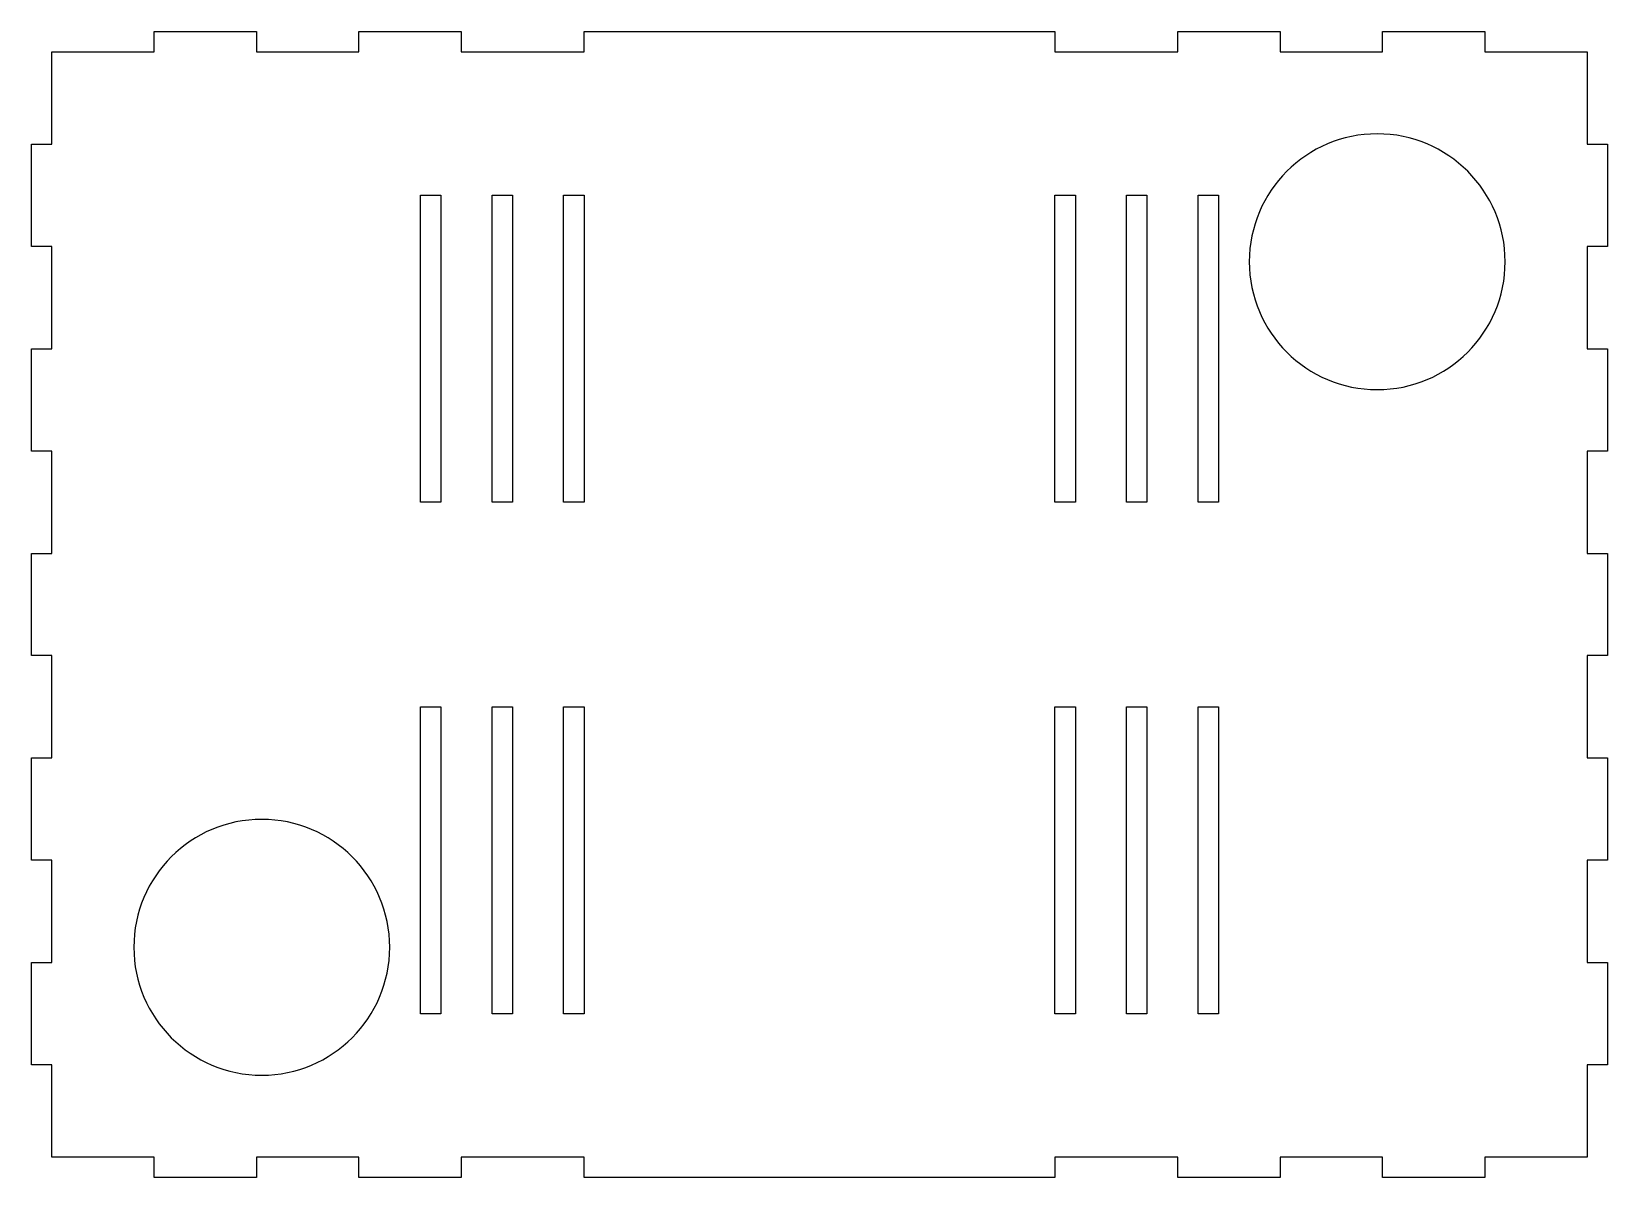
# Model space of a CAD drawing. Header units: millimetres. Extents: x 10 to 164, y -400 to -288.
import ezdxf

# ---------------------------------------------------------------- set-up
doc = ezdxf.new("R2010")
doc.units = ezdxf.units.MM
doc.header["$MEASUREMENT"] = 0
doc.layers.add('Layer 1', color=7, linetype='Continuous', lineweight=0)

msp = doc.modelspace()

# ---------------------------------------------------------------- linework, layer by layer
at = {"layer": 'Layer 1', "color": 240, "lineweight": 25, "true_color": 0xed2224}
for points in [[(162, -308.98), (162, -318.98), (164, -318.98), (164, -328.98), (162, -328.98), (162, -338.98), (164, -338.98), (164, -348.98), (162, -348.98), (162, -358.98), (164, -358.98), (164, -368.98), (162, -368.98), (162, -378.98), (164, -378.98), (164, -388.98), (162, -388.98), (162, -397.98), (152, -397.98), (152, -399.98), (142, -399.98), (142, -397.98), (132, -397.98), (132, -399.98), (122, -399.98), (122, -397.98), (110, -397.98), (110, -399.98), (64, -399.98), (64, -397.98), (52, -397.98), (52, -399.98), (42, -399.98), (42, -397.98), (32, -397.98), (32, -399.98), (22, -399.98), (22, -397.98), (12, -397.98), (12, -388.98), (10, -388.98), (10, -378.98), (12, -378.98), (12, -368.98), (10, -368.98), (10, -358.98), (12, -358.98), (12, -348.98), (10, -348.98), (10, -338.98), (12, -338.98), (12, -328.98), (10, -328.98), (10, -318.98), (12, -318.98), (12, -308.98), (10, -308.98), (10, -298.98), (12, -298.98), (12, -289.98), (22, -289.98), (22, -287.98), (32, -287.98), (32, -289.98), (42, -289.98), (42, -287.98), (52, -287.98), (52, -289.98), (64, -289.98), (64, -287.98), (110, -287.98), (110, -289.98), (122, -289.98), (122, -287.98), (132, -287.98), (132, -289.98), (142, -289.98), (142, -287.98), (152, -287.98), (152, -289.98), (162, -289.98), (162, -298.98), (164, -298.98), (164, -308.98)], [(50, -303.98), (50, -333.98), (48, -333.98), (48, -303.98)], [(57, -303.98), (57, -333.98), (55, -333.98), (55, -303.98)], [(64, -303.98), (64, -333.98), (62, -333.98), (62, -303.98)], [(112, -303.98), (112, -333.98), (110, -333.98), (110, -303.98)], [(119, -303.98), (119, -333.98), (117, -333.98), (117, -303.98)], [(126, -303.98), (126, -333.98), (124, -333.98), (124, -303.98)], [(50, -353.98), (50, -383.98), (48, -383.98), (48, -353.98)], [(57, -353.98), (57, -383.98), (55, -383.98), (55, -353.98)], [(64, -353.98), (64, -383.98), (62, -383.98), (62, -353.98)], [(112, -353.98), (112, -383.98), (110, -383.98), (110, -353.98)], [(119, -353.98), (119, -383.98), (117, -383.98), (117, -353.98)], [(126, -353.98), (126, -383.98), (124, -383.98), (124, -353.98)]]:
    msp.add_lwpolyline(points, close=True, dxfattribs=at)
for points in [[(141.5, -322.98), (141.5, -322.98), (141.5, -322.98), (141.5, -322.98), (134.6, -322.98), (129, -317.38), (129, -310.48), (129, -310.48), (129, -310.48), (129, -310.48), (129, -303.58), (134.6, -297.98), (141.5, -297.98), (141.5, -297.98), (141.5, -297.98), (141.5, -297.98), (148.4, -297.98), (154, -303.58), (154, -310.48), (154, -310.48), (154, -310.48), (154, -310.48), (154, -317.38), (148.4, -322.98), (141.5, -322.98)], [(32.5, -389.98), (32.5, -389.98), (32.5, -389.98), (32.5, -389.98), (25.6, -389.98), (20, -384.38), (20, -377.48), (20, -377.48), (20, -377.48), (20, -377.48), (20, -370.58), (25.6, -364.98), (32.5, -364.98), (32.5, -364.98), (32.5, -364.98), (32.5, -364.98), (39.4, -364.98), (45, -370.58), (45, -377.48), (45, -377.48), (45, -377.48), (45, -377.48), (45, -384.38), (39.4, -389.98), (32.5, -389.98)]]:
    msp.add_open_spline(points, degree=3, knots=[0, 0, 0, 0, 1, 1, 1, 2, 2, 2, 3, 3, 3, 4, 4, 4, 5, 5, 5, 6, 6, 6, 7, 7, 7, 8, 8, 8, 8], dxfattribs=at)

doc.saveas('drawing.dxf')
